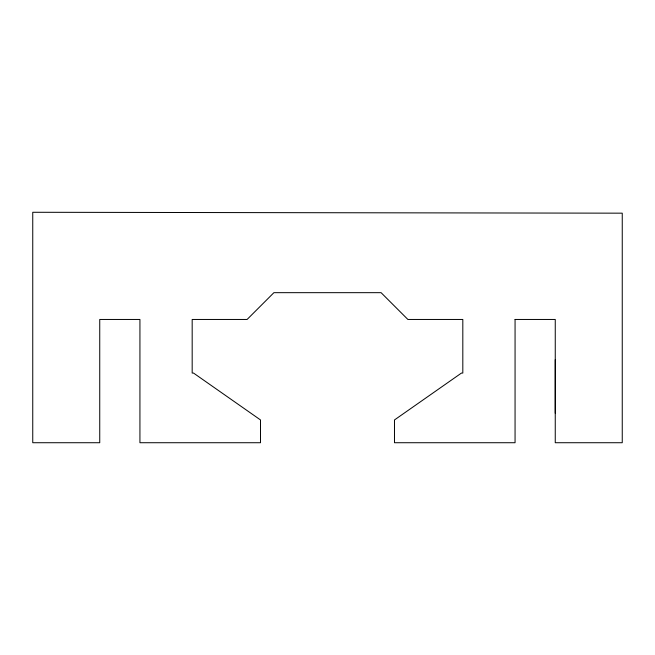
<?xml version="1.0" encoding="UTF-8"?>
<svg xmlns="http://www.w3.org/2000/svg" width="655" height="655" viewBox="0 0 655 655"><rect width="100%" height="100%" fill="white"/><g stroke="black" fill="none" stroke-linecap="round" stroke-linejoin="round"><path stroke-width="0.98" d="M555.26 359.652L555.26 413.248M515.067 319.46L515.059 442.723L394.482 442.723L394.482 419.945L461.472 373.055L462.815 373.055L462.815 319.46L407.885 319.46L381.087 292.67L273.905 292.67L247.107 319.46L192.177 319.46L192.177 373.055L193.52 373.055L260.51 419.945L260.51 442.723L139.933 442.723L139.933 319.46L99.74 319.46L99.74 442.723L32.75 442.723L32.75 212.277L622.25 213.17L622.25 442.723L555.252 442.723L555.26 319.46L515.067 319.46"/></g></svg>
